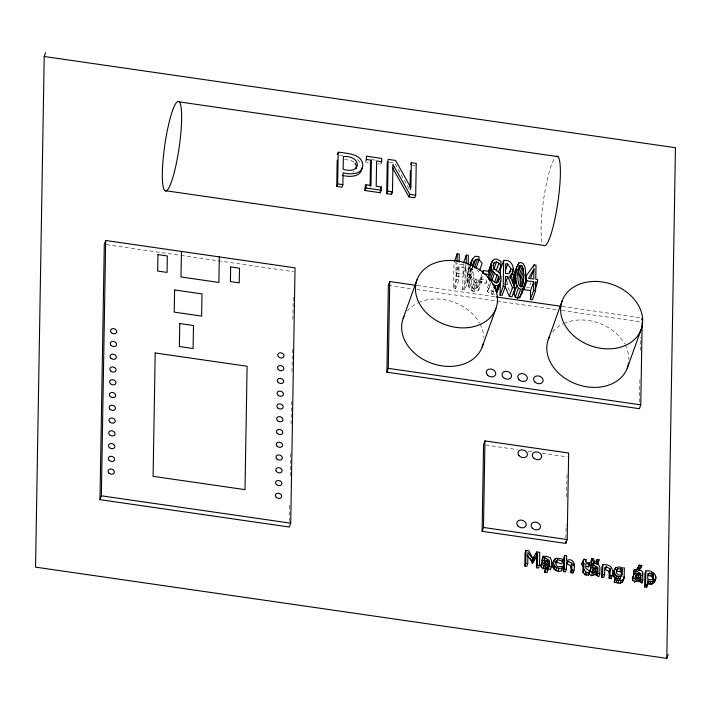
<?xml version="1.0" encoding="UTF-8"?>
<svg xmlns="http://www.w3.org/2000/svg" width="711" height="711" viewBox="0 0 711 711"><rect width="100%" height="100%" fill="white"/><g stroke="black" fill="none" stroke-linecap="round" stroke-linejoin="round"><path stroke-width="0.53" stroke-dasharray="3.56 2.67" d="M289.439 521.483L289.741 503.717M290.212 475.961L290.621 451.547M291.092 423.792L291.51 399.369M291.981 371.613L292.399 347.19M292.87 319.443L293.279 295.021M395.174 163.903L410.025 190.397L410.06 188.211M468.167 266.136L467.918 281.192L464.772 289.964L462.728 289.67L465.865 280.889L466.087 268.26L459.004 267.238L458.791 279.867L455.644 288.639L453.6 288.346L454.036 262.555L456.089 262.848L455.911 272.962L462.994 273.984L466.132 265.212L459.057 264.19L455.911 272.962M455.644 288.639L455.858 276.01L459.004 267.238M453.6 288.346L456.746 279.574L457.031 262.377M462.728 289.67L462.941 277.041L466.087 268.26M462.994 273.984L463.163 263.87M464.772 289.964L465.207 264.163M469.509 266.749C466.478 274.508 464.843 287.706 473.899 291.75L478.725 290.221L478.796 286.133L483.284 273.664M481.942 274.428L480.201 279.307L480.147 282.445L485.969 283.28L487.017 280.356M478.725 290.221L481.871 281.449L481.934 277.361L478.752 279.885L477.108 280.018L475.277 279.103L473.802 276.952L472.504 268.945C469.553 274.757 467.634 282.276 472.131 287.875L473.961 288.79L475.615 288.666L478.796 286.133M485.969 283.28L486.724 278.197M494.927 294.185L491.034 294.078L487.559 291.714L487.63 287.413L490.075 280.587M530.69 284.782L530.717 282.774M565.903 537.863L566.134 524.549M566.605 496.802L567.014 472.397M639.491 402.097L639.9 377.923M640.371 350.452L640.593 337.272M481.871 281.449L477.045 282.978C470.415 281.005 470.158 272.366 470.495 266.634M469.367 277.725L469.802 273.291L471.571 268.171M370.378 187.171L370.973 185.482M410.025 190.397L410.922 187.882M467.82 271.833L469.571 266.963M467.411 274.402L470.549 265.63M467.234 277.414L470.38 268.642M467.314 280.507L471.544 268.411M467.642 283.254L470.789 274.482M469.42 280.205L472.557 271.424M468.211 285.653L471.357 276.872M469.002 287.653L472.14 278.881M470.655 285.724L473.802 276.952M471.144 290.497L474.281 281.725M472.131 287.875L475.277 279.103M472.46 291.332L475.597 282.551M473.961 288.79L477.108 280.018M473.899 291.75L477.045 282.978M475.615 288.666L478.752 279.885M476.974 287.937L480.112 279.165M487.559 291.714L490.706 282.934M493.976 291.386L492.483 291.466L488.83 289.004L491.63 281.209M491.034 294.078L493.825 286.284M492.483 291.466L493.185 289.519M492.581 294.452L493.976 290.55M509.369 290.781L506.721 284.773L508.116 280.872M468.46 269.673L471.553 265.523M470.869 270.127L472.442 268.358M506.721 284.773L508.063 283.796M352.718 172.266L354.194 171.573M339.476 154.98L342.773 155.451M372.084 159.691L375.346 160.162M389.352 162.188L394.649 162.952M412.407 165.521L415.331 165.939M365.49 161.992L368.494 162.428M377.728 163.761L379.736 164.054M344.613 159.362L350.879 160.544L353.749 161.895M480.201 279.307L486.022 280.152M455.858 276.01L462.941 277.041M526.487 287.208L529.597 287.662M456.746 279.574L458.791 279.867M465.865 280.889L467.918 281.192M417.188 285.502L495.132 296.771M562.099 306.45L641.135 317.87M106.499 244.655L180.052 255.285M181.136 255.445L293.679 271.709M388.366 285.395L412.513 288.879M416.904 289.519L557.424 309.827M561.814 310.458L640.851 321.887M485.755 445.077L517.279 449.628M528.149 451.201L532.495 451.832M542.28 453.245L567.28 456.862M357.384 159.557L360.761 163.139M477.161 269.931L479.036 272.037M487.63 287.413L488.83 289.004M552.589 331.948A42.002 32.502 19.7 0 1 562.836 323.967M563.796 323.514A42.002 32.502 19.7 0 1 624.756 344.071M625.262 345.022A42.002 32.502 19.7 0 1 628.871 359.615M407.412 310.965A42.002 32.502 19.7 0 1 417.65 302.984M418.61 302.531A42.002 32.502 19.7 0 1 479.57 323.087M480.076 324.038A42.002 32.502 19.7 0 1 483.684 337.547M542.066 242.22A45.237 7.27 -81.8 0 1 543.871 197.702A45.237 7.27 -81.8 0 1 554.989 157.638"/><path stroke-width="1.07" d="M593.312 564.765L592.37 567.414L590.459 567.627L591.41 564.987L593.312 564.765L597.853 567.378L592.467 567.334L590.779 568.222L588.566 575.163L584.842 574.71L582.904 572.204L582.949 566.027L583.9 563.379L582.549 561.823L583.971 559.219L585.997 559.513L585.953 562.312L589.677 562.854L588.708 566.863L585.908 566.454M582.904 572.204L583.847 569.564L583.9 563.379M45.602 52.632L44.215 56.489L35.55 567.138L666.785 658.368L668.162 654.511M99.975 499.664L104.304 244.335L105.69 240.487L295.056 267.851L290.719 523.18L289.341 527.029L99.975 499.664L101.353 495.807L105.69 240.487M181.438 251.427L181.003 276.961L218.872 282.436L219.308 256.902M336.747 186.442L337.654 183.918L338.187 152.136C346.719 153.425 362.103 153.469 362.832 165.308C362.263 174.95 349.963 174.639 343.075 172.826L342.871 184.673L341.973 187.197L336.747 186.442L337.192 160.144M366.396 159.468L366.449 156.224L381.7 158.429L381.638 161.673L376.626 160.944L376.199 186.238L381.212 186.966L381.158 190.21L380.252 192.734L365.001 190.53L365.063 187.286L365.961 184.762L370.973 185.482L371.409 160.197L366.396 159.468L365.792 161.148M365.001 190.53L365.907 188.006L365.961 184.762M370.111 185.811L370.502 162.712M380.252 192.734L380.296 190.566M410.754 164.392L411.349 162.712L416.237 163.423L415.695 195.205L414.789 197.72L408.932 196.876L409.838 194.352L392.943 164.437L392.481 191.846L391.574 194.37L386.695 193.659L387.228 161.877M386.695 193.659L387.593 191.143L388.135 159.362L395.547 160.428L410.922 187.882L411.349 162.712M642.157 322.43L640.762 404.843L639.385 408.692L386.891 372.2L388.366 285.395L389.744 281.538L416.086 285.342M386.891 372.2L388.268 368.351L389.744 281.538M391.574 194.37L391.61 192.174M410.078 187.117L410.354 170.711M457.049 261.301L457.182 253.774L459.226 254.076L459.093 262.163M466.167 263.194L466.309 255.098L468.353 255.391L468.185 265.07M483.284 273.664L483.338 270.527L489.168 271.371L489.115 274.508L484.253 273.806M482.111 531.313L483.578 444.757L484.955 440.909L568.658 453.005L567.191 539.56L565.814 543.408L482.111 531.313L483.489 527.464L484.955 440.909M490.741 280.792L490.777 278.641L491.976 280.232L495.629 282.694L497.122 282.614L499.131 278.872L498.722 276.295C492.465 272.997 487.302 264.865 494.341 259.213L496.411 258.982L500.962 261.301L500.891 265.407L498.447 272.233M500.384 277.868L500.526 269.273L503.672 260.493C512.684 258.582 516.586 271.362 509.867 276.001L515.155 288.017L512.009 296.789L509.352 296.407L512.498 287.635L507.787 276.668L505.45 276.33L505.281 286.586L502.135 295.367L500.091 295.065L500.331 281.094M500.091 295.065L503.237 286.293L503.672 260.493M526.993 555.122L531.828 561.272L532.779 558.624L527.944 552.474L527.749 563.672L526.807 566.32L524.807 566.027L525.029 553.034L525.971 550.394L528.886 550.812L532.779 558.624L533.259 560.881L532.308 563.53L530.37 558.339M524.807 566.027L525.758 563.388L525.971 550.394M513.351 292.105L515.244 296.967L517.439 298.113L519.634 297.616C523.18 291.19 525.936 284.053 525.722 276.606L534.103 264.892L536.005 265.167L535.765 279.325L537.587 279.592L537.543 282.356L535.712 282.098L535.561 290.968L532.423 299.74L530.442 299.455L530.593 290.586L533.73 281.805L526.931 280.827C524.558 275.335 526.922 268.714 523.225 263.639L521.03 262.483L518.834 262.981C515.502 269.087 512.72 275.832 512.791 282.907M530.442 299.455L533.579 290.683L533.73 281.805M533.952 268.954L533.774 279.041L528.593 278.285L533.952 268.954L530.806 277.725M536.432 567.716L536.627 556.517L537.569 553.869L537.383 565.067L536.432 567.716L538.574 568.018L539.516 565.369L539.738 552.376L536.769 551.949L532.779 558.624M544.688 572.248L545.657 567.893L547.968 568.231L547.941 569.929L546.99 572.577L544.688 572.248L545.657 567.893M541.427 563.867L541.142 566.8L543.071 568.711L546.972 567.654L548.439 567.04L548.483 564.338L549.434 561.69L545.808 561.566L544.466 561.992L543.915 563.068L544.475 564.418L547.914 565.005L549.39 564.392L549.434 561.69M551.363 567.085L547.914 565.005L546.972 567.654L550.412 569.733L551.363 567.085L551.478 560.419L550.216 557.637L546.599 556.393L542.92 556.304L542.058 560.632L543.968 560.419L544.91 557.771L549.452 560.384L544.066 560.339L542.377 561.228L540.875 565.521M562.685 561.326L562.712 559.477L561.077 558.722L556.882 558.233L555.087 558.953C549.479 563.939 554.047 573.59 561.619 570.8L562.481 566.294L558.215 566.809L556.437 565.645L555.567 562.819L555.833 561.29L557.691 559.673L562.685 561.326L561.734 563.965L556.74 562.312L555.504 563.396M563.459 571.617L563.69 558.037L564.632 555.389L566.658 555.682L566.578 560.597C574.417 556.455 576.026 568.089 572.924 572.986L570.897 572.693L570.933 565.876L571.884 563.236L568.142 561.361L566.551 561.983L566.427 569.262L565.485 571.911L563.459 571.617L564.401 568.969L564.632 555.389M565.814 543.408L565.849 541.195M570.897 572.693L571.848 570.044L571.884 563.236M572.924 572.986L572.959 570.88M588.566 575.163L588.592 573.688L591.472 575.706L596.84 574.035L597.782 571.386L597.835 568.684L592.867 568.987L592.316 570.062L592.876 571.413L594.574 572.088L597.782 571.386M588.708 566.863L588.735 565.503M596.84 574.035L596.885 571.333L597.835 568.684M599.764 574.079L596.316 572L595.365 574.648L598.813 576.728L599.764 574.079L599.88 567.414L598.618 564.632L595 563.388L591.321 563.299L590.459 567.627M601.666 577.136L601.826 567.396L602.777 564.747C611.771 563.787 614.891 570.08 611.131 578.505L609.105 578.212L609.14 571.404L610.091 568.756L606.35 566.88L604.759 567.511L604.634 574.781L603.692 577.43L601.666 577.136L602.608 574.497L602.777 564.747M609.105 578.212L610.056 575.572L610.091 568.756M611.131 578.505L611.167 576.399M621.307 575.181L621.37 571.973L622.312 569.324L617.699 568.622L616.526 569.973L616.419 572.906L618.374 575.03L620.703 575.163L622.223 574.675L622.312 569.324M622.196 576.026L620.579 576.648L620.499 579.11L615.335 577.901L614.251 582.238L620.17 583.224L622.472 582.016L624.125 577.652L624.374 567.867L622.338 567.991L619.352 566.871L615.797 567.671C613.593 570.266 612.233 574.55 614.393 577.572L615.344 574.923L614.18 571.191L614.642 569.093M632.861 577.083L632.577 580.016L634.496 581.927L638.398 580.869L639.864 580.256L639.909 577.554L640.86 574.906L637.243 574.781L635.892 575.208L635.341 576.283L635.91 577.634L639.349 578.221L640.815 577.608L640.86 574.906M641.846 582.949L642.788 580.3L639.349 578.221L638.398 580.869L641.846 582.949L641.873 581.038M642.788 580.3L642.611 572.035L641.642 570.853L638.034 569.609L634.345 569.52L633.492 573.848L635.394 573.626L636.345 570.986L640.887 573.59L635.501 573.555L633.812 574.444L632.301 578.736M644.628 586.957L644.859 573.608L645.801 570.969C652.974 569.724 659.07 575.963 654.022 582.665L651.729 584.202L648.13 583.882L649.081 581.234L647.677 580.514L647.605 584.602L646.655 587.25L644.628 586.957L645.579 584.309L645.801 570.969M646.655 587.25L646.69 585.206M666.785 658.368L675.45 147.719L44.215 56.489M524.905 284.844L522.781 288.844L520.576 289.341L518.39 288.195C514.773 281.832 515.715 273.931 516.701 266.954M520.408 286.915L520.061 277.13L519.243 275.006L517.848 274.117L520.985 265.345L522.381 266.234C524.469 272.828 524.149 280.472 521.901 287.013M614.251 582.238L615.335 577.901M654.778 580.834L655.835 577.039M472.682 267.176L474.015 261.355L475.588 259.577L477.463 259.177L479.054 259.755L482.174 263.257L479.729 270.082M552.518 565.165L553.585 561.335M361.926 167.832C361.357 177.474 349.057 177.163 342.169 175.35M500.891 265.407L498.891 263.15L496.5 261.959L494.172 262.741L493.247 265.559L493.718 268.243L499.682 272.908C503.584 279.725 498.438 286.204 496.642 292.692L499.175 284.498M520.985 265.345L519.563 265.825C517.288 271.931 517.297 279.325 519.199 285.555L520.63 286.48L522.052 286L522.949 284.089M653.489 578.47L653.125 574.239L651.694 573.164L647.792 573.661L647.694 579.181L652.334 579.865L653.489 578.47L652.858 580.238M470.549 265.63L472.468 259.08L474.69 256.751L476.041 256.262L478.974 256.653L479.054 259.755L475.917 268.527M521.767 293.625L522.043 292.114M598.031 562.303L597.782 563.636L598.982 559.655L597.231 559.406L596.6 561.166M356.104 168.863L356.335 165.592L354.976 162.961M597.231 559.406L596.733 561.041L595.391 561.361L594.04 560.641L593.623 558.882L591.872 558.633L590.921 561.272L591.125 562.659L592.076 560.01L591.872 558.633M542.377 561.228L541.142 566.8M633.812 574.444L632.577 580.016M337.29 154.66L337.885 152.981M370.804 161.877L371.409 160.197M381.043 163.352L381.638 161.673M380.607 188.646L381.212 186.966M403.173 318.377L416.966 279.85M454.391 261.577L457.182 253.774M463.51 262.892L466.309 255.098M470.211 264.794L471.606 260.901M469.918 265.985L472.468 259.08M472.619 265.247L474.015 261.355M472.797 267.38L475.588 259.577M474.317 267.949L477.463 259.177M482.289 273.459L483.338 270.527M491.523 262.777L488.377 271.558L489.515 269.336M489.861 268.358L492.652 260.564M488.67 272.437L491.105 265.612M488.066 277.432L491.328 268.305M493.123 265.665L494.172 262.741M493.123 271.984L489.986 280.756L488.892 279.192L492.03 270.42M493.701 269.762L496.5 261.959M491.745 280.872L494.536 273.068M496.1 270.944L498.891 263.15M494.5 282.445L497.3 274.65M496.278 283.12L498.722 276.295M494.678 288.604L495.718 285.68L498.073 285.404L499.78 283.92M497.736 282.774L499.131 278.872M495.976 291.261L498.073 285.404M497.709 290.346L500.855 281.574M505.254 270.855L507.69 264.03L505.672 263.737L505.503 273.477L508.889 273.699L511.04 268.838L507.69 264.03M482.147 347.012L495.94 308.485A42.002 32.502 19.7 0 0 446.384 260.573A42.002 32.502 19.7 0 0 427.044 313.444A42.002 32.502 19.7 0 0 495.94 308.485M504.997 284.471L507.787 276.668M509.645 272.74L511.04 268.838M510.045 277.663L511.093 274.739M512.142 271.815L513.182 268.891M510.16 277.948L511.209 275.024M510.48 278.285L512.924 271.469M510.498 278.383L512.249 273.513M513.146 277.992L516.293 269.22M517.786 265.905L518.834 262.981M512.871 280.747L516.017 271.975M513.093 283.014L515.884 275.219M517.955 269.682L518.657 267.736M517.821 270.695L519.563 265.825M519.288 267.363L519.99 265.407M513.466 285.227L515.91 278.41M513.991 287.031L516.079 281.183M519.243 275.006L522.381 266.234M513.76 294.265L516.906 285.493M520.061 277.13L523.207 268.358M520.443 280.454L523.58 271.673M515.244 296.967L518.39 288.195M520.488 285.075L523.625 276.303M525.011 275.397L525.705 273.442M521.332 286.755L523.429 280.907M517.439 298.113L520.576 289.341M519.634 297.616L522.781 288.844M522.185 291.359L525.322 282.587M526.931 280.827L523.785 289.599L530.593 290.586M533.401 266.847L534.103 264.892M535.019 284.045L535.712 282.098M535.099 289.181L537.543 282.356M548.359 339.36L562.152 300.833M535.827 554.598L536.769 551.949M542.058 560.632L542.92 556.304M543.835 563.752L544.466 561.992M543.071 568.711L544.013 566.072L546.172 565.094L545.221 567.742M545.808 561.566L544.866 564.214L548.483 564.338M546.652 564.214L547.603 561.566M548.439 567.04L549.39 564.392M548.412 568.4L549.363 565.752M554.456 560.721L555.087 558.953M552.882 567.467L553.833 564.818L553.46 562.517M641.544 319.959L642.237 318.03M555.202 563.059L555.833 561.29M554.011 569.218L554.962 566.569L553.833 564.818M556.74 562.312L557.691 559.673M627.333 368.005L641.126 329.469A42.002 32.502 19.7 0 0 591.561 281.556A42.002 32.502 19.7 0 0 572.231 334.428A42.002 32.502 19.7 0 0 641.126 329.469M555.78 570.418L556.722 567.769L554.962 566.569M558.046 571.057L558.997 568.409L562.57 568.151M562.081 561.246L562.712 559.477M568.142 561.361L567.191 564.01L570.933 565.876M570.995 567.147L571.937 564.498M573.35 565.778L573.981 564.01M582.949 566.027L581.607 564.472L582.549 561.823M583.02 561.868L583.971 559.219M585.366 561.272L585.997 559.513M584.842 574.71L585.793 572.062L583.847 569.564M589.046 564.614L589.677 562.854M586.317 575.11L587.268 572.471L589.517 572.515M588.912 572.799L589.543 571.04L585.846 568.311L585.926 563.672L589.659 564.214M589.588 571.635L590.779 568.222M593.196 563.77L593.827 562.001L592.076 560.01M591.916 571.635L592.867 568.987M591.472 575.706L592.414 573.066L594.574 572.088L593.623 574.737M594.209 568.56L593.267 571.209L596.885 571.333M597.116 564.578L598.733 560.988M598.351 561.423L598.982 559.655M595.054 571.209L596.005 568.56M596.813 575.395L597.764 572.755M606.35 566.88L605.399 569.529L609.14 571.404M609.203 572.666L610.145 570.018M613.238 573.83L614.18 571.191M615.166 569.431L615.797 567.671M613.504 575.928L614.455 573.279M617.699 568.622L616.748 571.271L621.37 571.973M615.806 578.71L616.757 576.061L615.344 574.923M619.974 571.351L620.925 568.702M615.966 582.789L616.908 580.149L621.121 580.576L623.423 579.376L624.125 577.652M617.655 579.287L618.597 576.639L620.579 576.648L619.628 579.296M617.77 583.171L618.721 580.523M620.17 583.224L621.121 580.576M624.222 576.505L622.472 582.016M633.492 573.848L634.345 569.52M636.612 569.875L639.233 565.121L641.855 565.503L640.904 568.151L638.656 570.275M638.602 566.889L639.233 565.121M635.261 576.968L635.892 575.208M638.22 570.106L638.851 568.338L641.855 565.503M634.496 581.927L635.447 579.278L637.598 578.31L636.656 580.958M637.243 574.781L636.292 577.43L639.909 577.554M638.078 577.43L639.029 574.781M639.864 580.256L640.815 577.608M639.847 581.616L640.789 578.967M642.273 575.395L642.904 573.635M649.33 573.084L648.388 575.723L650.743 575.812L652.174 576.888L652.787 579.572L653.738 576.923M650.743 575.812L651.694 573.164M652.174 576.888L653.125 574.239M649.712 584.273L650.663 581.634L652.68 581.562L654.973 580.016L655.72 578.185M652.654 578.061L653.596 575.421M651.729 584.202L652.68 581.562M654.022 582.665L654.973 580.016M513.564 275.726L515.271 272.544M581.607 564.472L582.549 562.73M531.828 561.272L534.325 557.104M533.259 560.881L537.569 553.869M532.308 563.53L536.627 556.517M552.643 563.983L554.145 561.601M636.798 570.009L638.282 567.769M598.067 561.93L595 563.388L593.827 562.001M543.008 557.984L544.91 557.771M634.434 571.2L636.345 570.986M179.252 101.895A45.237 7.27 -81.8 0 1 173.902 173.795A45.237 7.27 -81.8 0 1 162.819 163.05A45.237 7.27 -81.8 0 1 179.252 101.895L557.984 156.642M337.654 183.918L342.871 184.673M365.907 188.006L381.158 190.21M387.593 191.143L392.481 191.846M409.838 194.352L415.695 195.205M164.73 190.592L543.471 245.339A45.237 7.27 -81.8 0 0 558.019 201.346A45.237 7.27 -81.8 0 0 556.082 156.544M503.237 286.293L505.281 286.586M512.498 287.635L515.155 288.017M533.579 290.683L535.561 290.968M496.225 296.931L560.997 306.29M388.268 368.351L640.762 404.843M483.489 527.464L567.191 539.56M637.243 568.107L638.851 568.338M101.353 495.807L290.719 523.18M525.758 563.388L527.749 563.672M537.383 565.067L539.516 565.369M564.401 568.969L566.427 569.262M571.848 570.044L573.875 570.338M602.608 574.497L604.634 574.781M610.056 575.572L612.082 575.866M545.63 569.6L547.941 569.929M645.579 584.309L647.605 584.602M495.718 285.68L492.439 284.124M649.081 581.234L650.663 581.634M585.793 572.062L587.268 572.471M556.722 567.769L558.997 568.409M616.757 576.061L618.597 576.639M615.193 579.589L616.908 580.149M589.543 571.04L592.414 573.066M633.519 577.376L635.447 579.278M542.093 564.161L544.013 566.072M392.588 167.929L408.932 196.876M505.077 286.444L509.352 296.407M488.19 277.086L488.892 279.192M591.321 563.299L591.41 564.987M561.53 568.942L561.619 570.8M628.622 362.832A42.002 32.502 19.7 0 1 577.981 384.66A42.002 32.502 19.7 0 1 549.639 336.445M483.045 343.964A42.002 32.502 19.7 0 1 432.146 363.454A42.002 32.502 19.7 0 1 403.981 316.422M155.194 352.976L153.096 476.343L245.011 489.63L247.099 366.254L155.194 352.976M157.94 254.609L157.664 271.051L167.067 272.411L167.343 255.969L157.94 254.609M174.595 289.964L174.222 312.12L201.613 316.084L201.995 293.919L174.595 289.964M179.75 323.549L179.359 346.524L193.116 348.514L193.508 325.54L179.75 323.549M230.657 266.936L230.408 281.592L239.251 282.871L239.5 268.216L230.657 266.936M343.351 156.527L343.137 169.227C361.828 175.164 362.032 155.362 343.351 156.527M276.268 497.3A3.235 2.497 19.7 0 0 281.565 496.918A3.235 2.497 19.7 0 0 277.752 493.238A3.235 2.497 19.7 0 0 276.268 497.3M276.49 484.538A3.235 2.497 19.7 0 0 281.787 484.155A3.235 2.497 19.7 0 0 277.974 480.467A3.235 2.497 19.7 0 0 276.49 484.538M276.277 471.277A3.235 2.497 19.7 0 0 281.743 471.873A3.235 2.497 19.7 0 0 278.872 467.714A3.235 2.497 19.7 0 0 276.277 471.277M276.917 459.004A3.235 2.497 19.7 0 0 282.223 458.622A3.235 2.497 19.7 0 0 278.41 454.933A3.235 2.497 19.7 0 0 276.917 459.004M277.139 446.241A3.235 2.497 19.7 0 0 282.436 445.859A3.235 2.497 19.7 0 0 278.623 442.171A3.235 2.497 19.7 0 0 277.139 446.241M277.246 433.363A3.235 2.497 19.7 0 0 282.605 433.203A3.235 2.497 19.7 0 0 278.988 429.4A3.235 2.497 19.7 0 0 277.246 433.363M277.566 420.708A3.235 2.497 19.7 0 0 282.871 420.325A3.235 2.497 19.7 0 0 279.059 416.637A3.235 2.497 19.7 0 0 277.566 420.708M277.788 407.936A3.235 2.497 19.7 0 0 283.085 407.554A3.235 2.497 19.7 0 0 279.272 403.875A3.235 2.497 19.7 0 0 277.788 407.936M277.592 394.694A3.235 2.497 19.7 0 0 283.058 395.254A3.235 2.497 19.7 0 0 280.143 391.121A3.235 2.497 19.7 0 0 277.592 394.694M277.965 382.136A3.235 2.497 19.7 0 0 283.387 382.305A3.235 2.497 19.7 0 0 280.09 378.332A3.235 2.497 19.7 0 0 277.965 382.136M278.321 369.524A3.235 2.497 19.7 0 0 283.689 369.382A3.235 2.497 19.7 0 0 280.081 365.57A3.235 2.497 19.7 0 0 278.321 369.524M278.419 356.629A3.235 2.497 19.7 0 0 283.84 356.744A3.235 2.497 19.7 0 0 280.49 352.798A3.235 2.497 19.7 0 0 278.419 356.629M108.996 473.126A3.235 2.497 19.7 0 0 114.293 472.744A3.235 2.497 19.7 0 0 110.481 469.056A3.235 2.497 19.7 0 0 108.996 473.126M109.21 460.364A3.235 2.497 19.7 0 0 114.507 459.981A3.235 2.497 19.7 0 0 110.694 456.293A3.235 2.497 19.7 0 0 109.21 460.364M109.423 447.592A3.235 2.497 19.7 0 0 114.729 447.21A3.235 2.497 19.7 0 0 110.916 443.522A3.235 2.497 19.7 0 0 109.423 447.592M109.645 434.83A3.235 2.497 19.7 0 0 114.942 434.448A3.235 2.497 19.7 0 0 111.129 430.759A3.235 2.497 19.7 0 0 109.645 434.83M109.858 422.058A3.235 2.497 19.7 0 0 115.155 421.676A3.235 2.497 19.7 0 0 111.343 417.997A3.235 2.497 19.7 0 0 109.858 422.058M110.072 409.296A3.235 2.497 19.7 0 0 115.378 408.914A3.235 2.497 19.7 0 0 111.565 405.226A3.235 2.497 19.7 0 0 110.072 409.296M110.294 396.525A3.235 2.497 19.7 0 0 115.591 396.151A3.235 2.497 19.7 0 0 111.778 392.463A3.235 2.497 19.7 0 0 110.294 396.525M110.507 383.762A3.235 2.497 19.7 0 0 115.813 383.38A3.235 2.497 19.7 0 0 112 379.692A3.235 2.497 19.7 0 0 110.507 383.762M110.729 371A3.235 2.497 19.7 0 0 116.026 370.618A3.235 2.497 19.7 0 0 112.214 366.929A3.235 2.497 19.7 0 0 110.729 371M110.943 358.228A3.235 2.497 19.7 0 0 116.24 357.846A3.235 2.497 19.7 0 0 112.427 354.167A3.235 2.497 19.7 0 0 110.943 358.228M111.156 345.466A3.235 2.497 19.7 0 0 116.462 345.084A3.235 2.497 19.7 0 0 112.649 341.396A3.235 2.497 19.7 0 0 111.156 345.466M111.378 332.695A3.235 2.497 19.7 0 0 116.675 332.313A3.235 2.497 19.7 0 0 112.862 328.633A3.235 2.497 19.7 0 0 111.378 332.695M487.577 375.212A4.915 3.804 19.7 0 0 495.629 374.635A4.915 3.804 19.7 0 0 489.835 369.036A4.915 3.804 19.7 0 0 487.577 375.212M503.361 377.497A4.915 3.804 19.7 0 0 511.413 376.919A4.915 3.804 19.7 0 0 505.619 371.311A4.915 3.804 19.7 0 0 503.361 377.497M519.137 379.772A4.915 3.804 19.7 0 0 527.198 379.194A4.915 3.804 19.7 0 0 521.403 373.595A4.915 3.804 19.7 0 0 519.137 379.772M534.921 382.056A4.915 3.804 19.7 0 0 542.973 381.478A4.915 3.804 19.7 0 0 537.178 375.879A4.915 3.804 19.7 0 0 534.921 382.056M533.339 457.768A4.844 3.751 19.7 0 0 541.418 457.706A4.844 3.751 19.7 0 0 536.165 451.903A4.844 3.751 19.7 0 0 533.339 457.768M518.897 455.502A4.844 3.751 19.7 0 0 527.047 455.858A4.844 3.751 19.7 0 0 522.185 449.85A4.844 3.751 19.7 0 0 518.897 455.502M518.123 526.176A4.844 3.751 19.7 0 0 526.069 525.598A4.844 3.751 19.7 0 0 520.354 520.07A4.844 3.751 19.7 0 0 518.123 526.176M532.388 528.237A4.844 3.751 19.7 0 0 540.342 527.66A4.844 3.751 19.7 0 0 534.619 522.132A4.844 3.751 19.7 0 0 532.388 528.237"/></g></svg>
